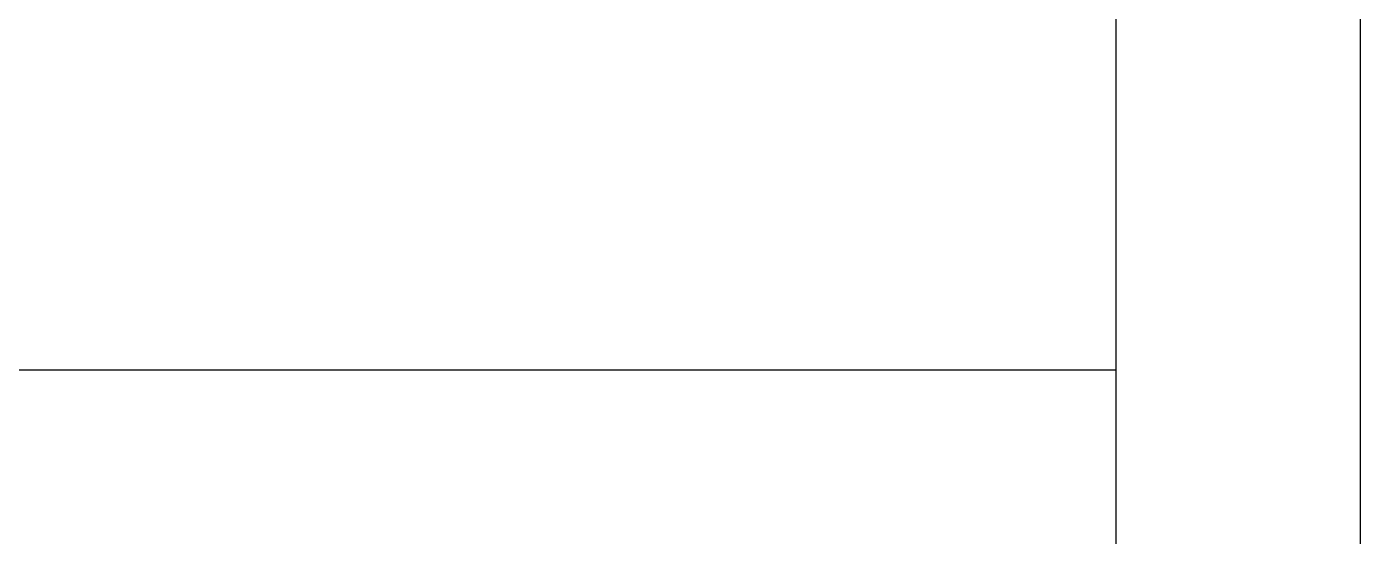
# Model space of a CAD drawing. Header units: millimetres. Extents: x -244126 to 368105, y -173968 to 259060.
# Drawn here: x -167372 to -164922, y 85807 to 86745 of the extents above; entities that cross this region are included whole.
import ezdxf
from ezdxf.enums import TextEntityAlignment as Align
from ezdxf.xclip import XClip

# ---------------------------------------------------------------- set-up
doc = ezdxf.new("R2010")
doc.units = ezdxf.units.MM
doc.header["$MEASUREMENT"] = 0
doc.header["$XCLIPFRAME"] = 0
for name, color, linetype in [('HEADlineA1', 7, 'Continuous'), ('HEADtext', 7, 'Continuous'), ('Top Slope', 11, 'Continuous'), ('TTB_A1$0$A00-TITLEBLOCK  XREF', 7, 'Continuous'), ('WALL', 2, 'Continuous')]:
    doc.layers.add(name, color=color, linetype=linetype)
doc.styles.add('Cordia2', font='cordia.shx', dxfattribs={"height": 0.2})

# ---------------------------------------------------------------- blocks, each defined once
blk = doc.blocks.new('Titleblock-Andaman2')
at = {"layer": 'Defpoints', "color": 1, "linetype": 'Continuous'}
blk.add_lwpolyline([(0, 59.4), (84.1, 59.4), (84.1, 0), (0, 0)], close=True, dxfattribs=at)
at = {"layer": 'HEADlineA1', "color": 5, "linetype": 'Continuous'}
blk.add_lwpolyline([(2.8011, 58.4075), (83.2018, 58.4075), (83.2018, 1.0075), (2.8011, 1.0075)], close=True, dxfattribs=at)
at = {"layer": 'TTB_A1$0$A00-TITLEBLOCK  XREF', "color": 40, "ltscale": 0.01}
blk.add_lwpolyline([(72.9521, 58.4075), (83.2018, 58.4075), (83.2018, 1.0075), (72.9521, 1.0075)], close=True, dxfattribs=at)
at = {"layer": 'HEADtext', "color": 3, "style": 'Cordia2'}
for tag, p in [('P-NAME1', (78.0769, 26.2172)), ('P-NAME2', (78.0769, 25.6172)), ('TITLE1', (78.0769, 16.3834)), ('TITLE2', (78.0769, 15.7834)), ('DRAW-NAME1', (79.3446, 14.9345)), ('DRAW-NAME2', (79.3446, 14.3345))]:
    blk.add_attdef(tag, text='', height=0.2, dxfattribs=at).set_placement(p, align=Align.CENTER)
for tag, p in [('SCALE-A1', (75.8407, 2.5505)), ('SCALE-A3', (75.8407, 2.1827)), ('DATE', (75.3241, 1.33)), ('DWG.NO', (80.3302, 1.33))]:
    blk.add_attdef(tag, p, '', height=0.2, dxfattribs=at)
blk = doc.blocks.new('A$C69619acb')
at = {"layer": 'Top Slope', "color": 8, "ltscale": 0.1}
for points in [[(2640.3, 169.5), (2638.8, 265.2, 0.06655), (2634.1, 296.8), (2558.3, 558.8), (2531.3, 657.6)], [(2619, 0), (2620.4, 32.9), (2626.3, 165.2), (2624.8, 263.9, 0.06655), (2620.1, 295), (2550.8, 534.4)]]:
    blk.add_lwpolyline(points, format="xyb", dxfattribs=at)
at = {"layer": 'WALL', "color": 1}
blk.add_lwpolyline([(2734.8, 0), (0, 0), (0, 1575.2), (2734.8, 1575.2)], close=True, dxfattribs=at)
for points in [[(1666, 665), (1688.5, 660), (1728.1, 640.5), (1755.7, 623.6), (1787.7, 604), (1819.2, 584.6), (1857.2, 566.3), (1889.9, 548.2), (1910.8, 529), (1921.5, 509.6), (1927.6, 484.4), (1932.3, 463.3), (1936.4, 437.6), (1944.3, 407.3), (1956.2, 377.6), (1966.2, 362.1), (1982.8, 343.7)], [(1667.5, 632.9), (1682.4, 633.5), (1699, 629.4), (1722.3, 619.4), (1748.9, 604), (1770.4, 588.8), (1796, 572.8), (1818.7, 560.1), (1837.2, 552.2), (1862.3, 540.4), (1882.2, 529.4), (1893.8, 519), (1901.7, 507.9), (1909.6, 489.7), (1913.4, 472.4), (1915.8, 455.7), (1919.7, 435.2), (1926.4, 409.4), (1937.8, 383.9), (1948, 364.6), (1955, 354.3), (1976.4, 331.1)]]:
    blk.add_lwpolyline(points, dxfattribs=at)
for points in [[(2639.7, 168.8), (2638.2, 265.2, 0.06655), (2633.5, 296.6), (2557.7, 558.6), (2530.7, 657.5)], [(2620.2, 0), (2621.6, 32.8), (2627.5, 165.2), (2626, 263.9, 0.06655), (2621.3, 295.4), (2552, 534.6)]]:
    blk.add_lwpolyline(points, format="xyb", dxfattribs=at)
blk = doc.blocks.new('G$CE2FEF259')
at = {"layer": 'WALL', "color": 8}
blk.add_blockref('A$C69619acb', (0, 0), dxfattribs=at)
blk = doc.blocks.new('G$CCA8542BC')
blk.add_lwpolyline([(0, 32), (25.624, 32), (25.624, -4), (0, -4)], close=True)

msp = doc.modelspace()

# ---------------------------------------------------------------- block references
at = {"color": 1, "xscale": 500, "yscale": 500, "zscale": 500}
msp.add_blockref('Titleblock-Andaman2', (-206972.21907, 59632.99742), dxfattribs=at)
at = {"xscale": 200, "yscale": 200, "zscale": 200}
msp.add_blockref('G$CCA8542BC', (-170496.18257, 79713.55111), dxfattribs=at)
at = {"layer": 'WALL'}
ref = msp.add_blockref('G$CE2FEF259', (-170976.46562, 85853.65289), dxfattribs=dict(at, xscale=2.15622, yscale=2.15622, zscale=2.15622))
XClip(ref).set_block_clipping_path([(229.8917036206, 427.7812507302), (2596.1703750715, 1370.8402830809)])

doc.saveas('drawing.dxf')
